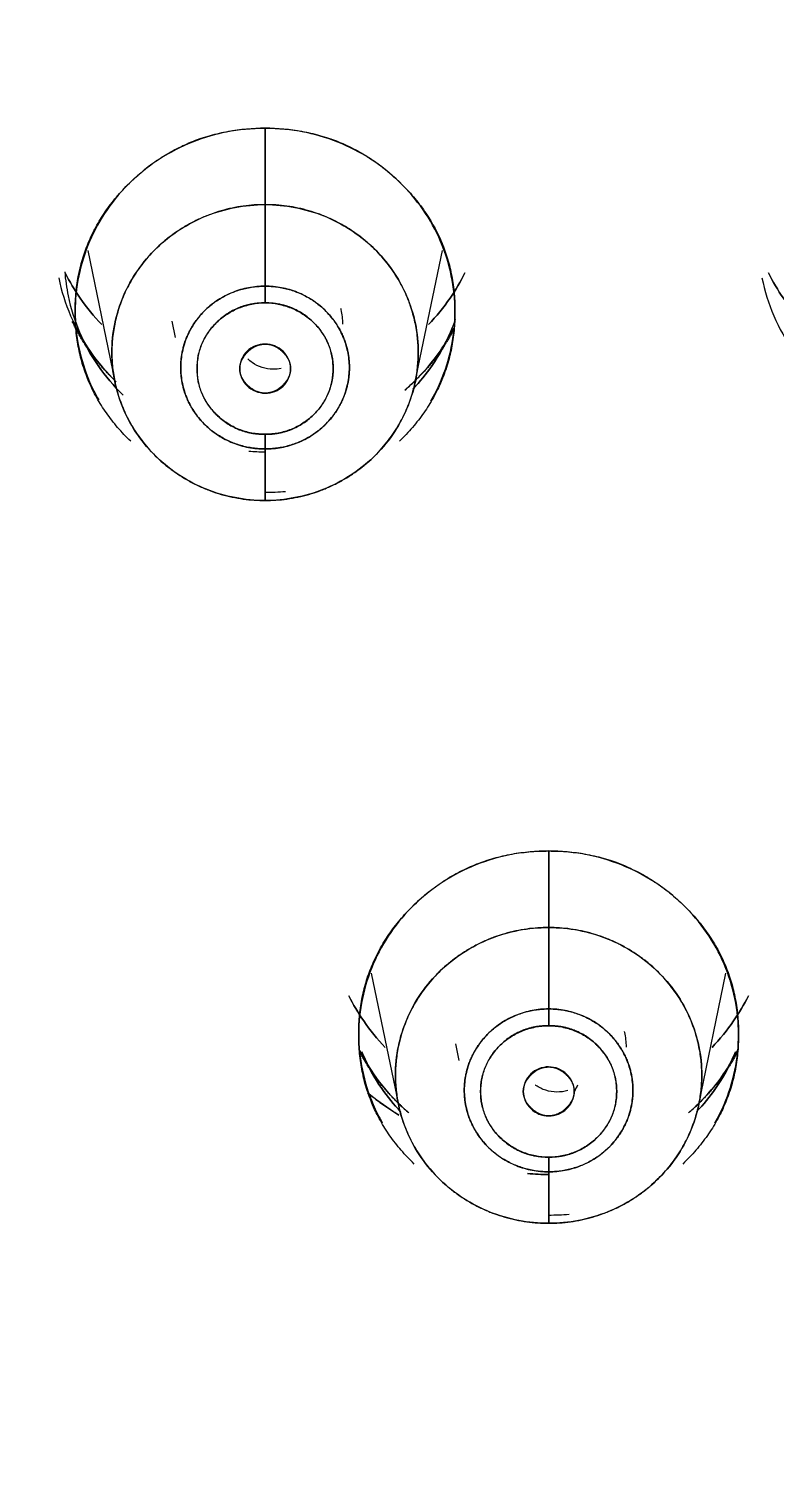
# Model space of a CAD drawing. Header units: inches. Extents: x 1105 to 1525, y -292 to 302.
# Drawn here: x 1164.62 to 1171.2, y 51.39 to 64.2 of the extents above; entities that cross this region are included whole.
import ezdxf

# ---------------------------------------------------------------- set-up
doc = ezdxf.new("R2010")
doc.units = ezdxf.units.IN
doc.header["$LTSCALE"] = 2.42
doc.header["$MEASUREMENT"] = 0
doc.header["$PDMODE"] = 3
doc.header["$PDSIZE"] = 0.3125
doc.layers.get('0').update_dxf_attribs({"linetype": 'CONTINUOUS'})
doc.layers.get('Defpoints').update_dxf_attribs({"linetype": 'CONTINUOUS'})
doc.layers.add('DIM', color=3, linetype='CONTINUOUS', lineweight=18)
doc.styles.get("Standard").update_dxf_attribs({"font": 'arial.ttf', "width": 0.8})
doc.dimstyles.new('ISO-25', dxfattribs={"dimtxt": 5, "dimasz": 2.5, "dimexe": 1.25, "dimexo": 0.625, "dimgap": 2, "dimtad": 1, "dimtih": 1, "dimtoh": 1, "dimdec": 1, "dimdsep": 46, "dimtxsty": 'Standard', "dimcen": 0, "dimclrd": 3, "dimclre": 3, "dimclrt": 4, "dimadec": 0, "dimazin": 0, "dimtfac": 1, "dimtdec": 1, "dimtmove": 0, "dimatfit": 3, "dimfxl": 1, "dimarcsym": 0})

# ---------------------------------------------------------------- blocks, each defined once
blk = doc.blocks.new('*D3')
at = {"layer": 'Defpoints', "color": 0, "transparency": 16777216}
for p in [(1279.036, 140.16), (1143.365, 34.026), (1279.036, 34.019)]:
    blk.add_point(p, dxfattribs=at)
at = {"layer": 'DIM', "color": 3, "lineweight": -2, "transparency": 16777216}
for p, q in [((1143.365, 34.651), (1143.365, 141.41)), ((1279.036, 34.644), (1279.036, 141.41)), ((1148.365, 140.16), (1202.64, 140.16)), ((1274.036, 140.16), (1219.761, 140.16))]:
    blk.add_line(p, q, dxfattribs=at)
at = {"layer": 'DIM', "color": 3, "transparency": 16777216}
for points in [[(1148.365, 140.993), (1148.365, 139.326), (1143.365, 140.16)], [(1274.036, 140.993), (1274.036, 139.326), (1279.036, 140.16)]]:
    blk.add_solid(points, dxfattribs=at)
at = {"layer": 'DIM', "color": 4, "transparency": 16777216, "insert": (1211.201, 140.16), "char_height": 5, "attachment_point": 5}
blk.add_mtext('135.7', dxfattribs=at)

msp = doc.modelspace()

# ---------------------------------------------------------------- linework, layer by layer
at = {"linetype": 'Continuous', "lineweight": 18, "extrusion": (0, 1, 0)}
for p, q in [((1165.137, 62.251), (1165.376, 61.094)), ((1168.025, 61.094), (1168.264, 62.251)), ((1165.879, 61.627), (1165.909, 61.482)), ((1167.637, 55.876), (1167.876, 54.719)), ((1170.525, 54.719), (1170.764, 55.876)), ((1168.379, 55.252), (1168.409, 55.107))]:
    msp.add_line(p, q, dxfattribs=at)
at = {"linetype": 'Continuous', "lineweight": 18}
for points, degree, knots in [([(1211.201, 97.587), (1208.989, 97.587), (1204.567, 97.377), (1197.996, 96.435), (1191.554, 94.877), (1185.3, 92.715), (1179.296, 89.972), (1173.599, 86.674), (1168.264, 82.852), (1163.343, 78.543), (1158.882, 73.79), (1154.926, 68.637), (1151.511, 63.134), (1148.672, 57.334), (1146.434, 51.293), (1144.82, 45.07), (1143.846, 38.724), (1143.628, 34.452), (1143.628, 32.316)], 3, [0, 0, 0, 0, 0.0625, 0.125, 0.1875, 0.25, 0.3125, 0.375, 0.4375, 0.5, 0.5625, 0.625, 0.6875, 0.75, 0.8125, 0.875, 0.9375, 1, 1, 1, 1]), ([(1143.628, 32.316), (1143.628, 33.384), (1143.683, 35.52), (1143.927, 38.716), (1144.333, 41.897), (1145.089, 46.107), (1146.435, 51.293), (1148.671, 57.334), (1151.513, 63.133), (1154.925, 68.637), (1158.884, 73.789), (1163.342, 78.544), (1168.266, 82.851), (1175.377, 87.949), (1185.175, 93.007), (1195.807, 96.122), (1204.567, 97.376), (1208.989, 97.587), (1211.201, 97.587)], 3, [0, 0, 0, 0, 0.03125, 0.0625, 0.09375, 0.125, 0.1875, 0.25, 0.3125, 0.375, 0.4375, 0.5, 0.5625, 0.625, 0.75, 0.875, 0.9375, 1, 1, 1, 1]), ([(1211.201, 96.342), (1204.652, 96.342), (1191.804, 93.873), (1179.702, 89.031), (1174.255, 85.516), (1168.81, 82.002), (1159.547, 73.055), (1152.269, 62.535), (1147.256, 50.845), (1144.7, 38.434), (1144.7, 32.107)], 2, [0, 0, 0, 0.125, 0.25, 0.375, 0.375, 0.5, 0.625, 0.75, 0.875, 1, 1, 1]), ([(1183.16, -24.844), (1173.054, -20.203), (1165.122, -12.575), (1157.612, -5.352), (1152.851, 3.801), (1148.1, 12.935), (1146.579, 23.056), (1145.102, 32.89), (1146.829, 42.688), (1148.577, 52.61), (1153.437, 61.514), (1158.373, 70.556), (1166.012, 77.63), (1173.092, 84.183), (1181.872, 88.451), (1188.537, 91.69), (1195.817, 93.394)], 2, [0, 0, 0, 0.125, 0.125, 0.25, 0.25, 0.375, 0.375, 0.5, 0.5, 0.625, 0.625, 0.75, 0.75, 0.875, 0.875, 1, 1, 1]), ([(1195.817, 93.394), (1194.604, 93.111), (1192.161, 92.467), (1188.553, 91.294), (1184.946, 89.889), (1181.244, 88.191), (1177.326, 86.085), (1173.184, 83.461), (1169.003, 80.328), (1165, 76.776), (1161.318, 72.914), (1157.993, 68.788), (1155.031, 64.407), (1152.453, 59.802), (1150.289, 55.026), (1148.555, 50.141), (1147.254, 45.198), (1146.376, 40.219), (1145.911, 35.194), (1145.864, 30.105), (1146.249, 24.963), (1147.079, 19.816), (1148.354, 14.729), (1150.061, 9.758), (1152.188, 4.944), (1154.719, 0.32), (1157.639, -4.089), (1160.936, -8.26), (1164.57, -12.14), (1168.497, -15.693), (1172.779, -18.975), (1177.638, -22.093), (1181.216, -23.951), (1183.16, -24.844)], 3, [0, 0, 0, 0, 0.02331, 0.047285, 0.07108, 0.095945, 0.123802, 0.154795, 0.1884, 0.222556, 0.25624, 0.289837, 0.323579, 0.357347, 0.390978, 0.424296, 0.45713, 0.48953, 0.52189, 0.554616, 0.587855, 0.621501, 0.655267, 0.688982, 0.722689, 0.756391, 0.790045, 0.823824, 0.857771, 0.891138, 0.924242, 0.959792, 1, 1, 1, 1]), ([(1195.887, 93.19), (1194.269, 92.811), (1192.665, 92.372), (1189.498, 91.376), (1187.934, 90.819), (1184.855, 89.592), (1183.34, 88.921), (1180.368, 87.468), (1178.911, 86.687), (1176.063, 85.018), (1174.672, 84.131), (1171.966, 82.256), (1170.649, 81.268), (1168.1, 79.198), (1166.866, 78.116), (1164.488, 75.862), (1163.344, 74.692), (1161.153, 72.269), (1160.105, 71.017), (1158.113, 68.438), (1157.168, 67.112), (1155.387, 64.394), (1154.55, 63.001), (1152.99, 60.158), (1152.267, 58.708), (1150.938, 55.758), (1150.332, 54.258), (1149.241, 51.218), (1148.756, 49.678), (1147.91, 46.566), (1147.549, 44.995), (1146.953, 41.829), (1146.718, 40.235), (1146.376, 37.035), (1146.269, 35.429), (1146.182, 32.212), (1146.202, 30.603), (1146.372, 27.389), (1146.52, 25.786), (1146.944, 22.595), (1147.22, 21.007), (1147.897, 17.857), (1148.298, 16.294), (1149.223, 13.203), (1149.748, 11.675), (1150.916, 8.662), (1151.56, 7.178), (1152.965, 4.26), (1153.725, 2.828), (1155.357, 0.023), (1156.229, -1.349), (1158.08, -4.024), (1159.058, -5.327), (1161.116, -7.857), (1162.195, -9.084), (1164.448, -11.454), (1165.622, -12.597), (1168.057, -14.792), (1169.318, -15.845), (1171.92, -17.853), (1173.26, -18.809), (1176.014, -20.619), (1177.427, -21.473), (1179.594, -22.672), (1180.325, -23.059), (1181.8, -23.805), (1182.545, -24.164), (1183.297, -24.509)], 3, [0, 0, 0, 0, 0.03125, 0.03125, 0.0625, 0.0625, 0.09375, 0.09375, 0.125, 0.125, 0.15625, 0.15625, 0.1875, 0.1875, 0.21875, 0.21875, 0.25, 0.25, 0.28125, 0.28125, 0.3125, 0.3125, 0.34375, 0.34375, 0.375, 0.375, 0.40625, 0.40625, 0.4375, 0.4375, 0.46875, 0.46875, 0.5, 0.5, 0.53125, 0.53125, 0.5625, 0.5625, 0.59375, 0.59375, 0.625, 0.625, 0.65625, 0.65625, 0.6875, 0.6875, 0.71875, 0.71875, 0.75, 0.75, 0.78125, 0.78125, 0.8125, 0.8125, 0.84375, 0.84375, 0.875, 0.875, 0.90625, 0.90625, 0.9375, 0.9375, 0.96875, 0.96875, 0.984375, 0.984375, 1, 1, 1, 1]), ([(1183.289, -24.505), (1181.354, -23.617), (1177.792, -21.767), (1172.956, -18.664), (1168.694, -15.396), (1164.784, -11.86), (1161.167, -7.998), (1157.885, -3.846), (1154.979, 0.543), (1152.459, 5.146), (1150.342, 9.938), (1148.642, 14.885), (1147.374, 19.949), (1146.548, 25.073), (1146.164, 30.191), (1146.211, 35.257), (1146.674, 40.259), (1147.548, 45.215), (1148.843, 50.135), (1150.569, 54.998), (1152.723, 59.751), (1155.289, 64.335), (1158.238, 68.696), (1161.548, 72.803), (1165.213, 76.647), (1169.197, 80.184), (1173.359, 83.302), (1177.482, 85.914), (1181.382, 88.011), (1185.067, 89.7), (1188.657, 91.099), (1192.249, 92.266), (1194.68, 92.907), (1195.887, 93.19)], 3, [0, 0, 0, 0, 0.040208, 0.075758, 0.108862, 0.142229, 0.176176, 0.209955, 0.243609, 0.277311, 0.311018, 0.344733, 0.378499, 0.412145, 0.445384, 0.47811, 0.51047, 0.54287, 0.575704, 0.609022, 0.642653, 0.676421, 0.710163, 0.74376, 0.777444, 0.8116, 0.845205, 0.876198, 0.904055, 0.92892, 0.952715, 0.97669, 1, 1, 1, 1]), ([(1195.937, 93.274), (1194.495, 92.936), (1191.634, 92.165), (1187.434, 90.726), (1183.346, 89.011), (1179.39, 87.029), (1175.584, 84.79), (1171.947, 82.304), (1168.495, 79.583), (1165.245, 76.638), (1162.212, 73.485), (1159.41, 70.138), (1156.854, 66.614), (1154.554, 62.928), (1152.521, 59.099), (1150.766, 55.144), (1149.296, 51.081), (1148.118, 46.93), (1147.239, 42.711), (1146.661, 38.444), (1146.389, 34.149), (1146.415, 30.795), (1146.521, 28.878), (1146.554, 28.394)], 3, [0, 0, 0, 0, 0.049162, 0.09834, 0.147523, 0.196705, 0.245875, 0.295042, 0.344204, 0.393376, 0.442548, 0.491726, 0.540887, 0.59005, 0.639205, 0.688373, 0.737537, 0.786712, 0.835875, 0.885044, 0.934194, 0.983354, 1, 1, 1, 1]), ([(1195.942, 92.944), (1195.278, 92.788), (1193.932, 92.452), (1191.85, 91.861), (1189.626, 91.148), (1187.206, 90.273), (1184.57, 89.197), (1181.68, 87.861), (1178.509, 86.193), (1175.108, 84.144), (1171.604, 81.714), (1168.128, 78.936), (1164.76, 75.832), (1161.565, 72.424), (1158.626, 68.779), (1156.017, 64.998), (1153.763, 61.162), (1151.828, 57.263), (1150.148, 53.183), (1148.696, 48.764), (1147.526, 43.952), (1146.74, 38.894), (1146.394, 33.871), (1146.456, 29.107), (1146.854, 24.645), (1147.546, 20.374), (1148.538, 16.159), (1149.858, 11.935), (1151.527, 7.71), (1153.556, 3.523), (1155.953, -0.594), (1158.733, -4.617), (1161.903, -8.507), (1165.434, -12.192), (1169.312, -15.634), (1173.576, -18.842), (1178.27, -21.793), (1181.643, -23.525), (1183.389, -24.327)], 3, [0, 0, 0, 0, 0.012877, 0.026182, 0.040866, 0.057017, 0.074851, 0.094746, 0.117357, 0.142822, 0.1702, 0.198546, 0.22774, 0.257817, 0.288122, 0.317765, 0.346344, 0.374075, 0.40202, 0.431901, 0.46441, 0.498312, 0.531537, 0.562478, 0.591123, 0.618801, 0.646723, 0.67536, 0.704779, 0.734836, 0.765433, 0.796801, 0.829058, 0.861893, 0.894616, 0.928155, 0.963584, 1, 1, 1, 1]), ([(1183.475, -24.204), (1181.734, -23.404), (1178.372, -21.678), (1173.692, -18.736), (1169.441, -15.537), (1165.576, -12.106), (1162.055, -8.433), (1158.895, -4.554), (1156.123, -0.544), (1153.734, 3.56), (1151.711, 7.734), (1150.047, 11.946), (1148.731, 16.157), (1147.742, 20.36), (1147.053, 24.618), (1146.656, 29.066), (1146.594, 33.815), (1146.939, 38.822), (1147.722, 43.865), (1148.889, 48.662), (1150.336, 53.068), (1152.011, 57.135), (1153.94, 61.022), (1156.188, 64.846), (1158.788, 68.615), (1161.718, 72.249), (1164.903, 75.646), (1168.261, 78.741), (1171.726, 81.511), (1175.219, 83.933), (1178.61, 85.976), (1181.771, 87.638), (1184.652, 88.97), (1187.28, 90.043), (1189.693, 90.915), (1191.91, 91.625), (1193.986, 92.214), (1195.327, 92.55), (1195.989, 92.705)], 3, [0, 0, 0, 0, 0.036416, 0.071845, 0.105384, 0.138107, 0.170942, 0.203199, 0.234567, 0.265164, 0.295221, 0.32464, 0.353277, 0.381199, 0.408877, 0.437522, 0.468463, 0.501688, 0.53559, 0.568099, 0.59798, 0.625925, 0.653656, 0.682235, 0.711878, 0.742183, 0.77226, 0.801454, 0.8298, 0.857178, 0.882643, 0.905254, 0.925149, 0.942983, 0.959134, 0.973818, 0.987123, 1, 1, 1, 1]), ([(1195.989, 92.705), (1190.909, 91.516), (1186.093, 89.553), (1178.41, 86.421), (1171.798, 81.502), (1163.367, 75.231), (1157.464, 66.671), (1151.741, 58.371), (1148.987, 48.775), (1147.391, 43.216), (1146.878, 37.49), (1146.396, 32.1), (1146.878, 26.727), (1147.761, 16.884), (1151.751, 7.786), (1153.875, 2.943), (1156.81, -1.487), (1159.909, -6.167), (1163.819, -10.247), (1167.839, -14.442), (1172.559, -17.845), (1177.695, -21.549), (1183.475, -24.204)], 2, [0, 0, 0, 0.125, 0.125, 0.25, 0.25, 0.375, 0.375, 0.5, 0.5, 0.5625, 0.5625, 0.625, 0.625, 0.75, 0.75, 0.8125, 0.8125, 0.875, 0.875, 0.9375, 0.9375, 1, 1, 1]), ([(1146.437, 32.187), (1146.437, 32.737), (1146.466, 34.72), (1146.682, 38.132), (1147.259, 42.397), (1148.138, 46.615), (1149.316, 50.765), (1150.785, 54.826), (1152.54, 58.78), (1154.572, 62.608), (1156.871, 66.292), (1159.427, 69.816), (1162.228, 73.162), (1165.26, 76.314), (1168.509, 79.257), (1171.96, 81.978), (1175.595, 84.463), (1179.4, 86.702), (1183.355, 88.683), (1186.772, 90.116), (1188.87, 90.874), (1189.582, 91.117)], 3, [0, 0, 0, 0, 0.021451, 0.07732, 0.133209, 0.189093, 0.24499, 0.300875, 0.356764, 0.412638, 0.468522, 0.524403, 0.580303, 0.636197, 0.69209, 0.747973, 0.803861, 0.859752, 0.915658, 0.971563, 1, 1, 1, 1]), ([(1166.681, 85.265), (1165.575, 84.309), (1163.402, 82.297), (1160.378, 79.08), (1157.65, 75.78), (1155.43, 72.738), (1153.684, 70.072), (1152.37, 67.871), (1151.341, 66), (1150.554, 64.467), (1149.738, 62.786), (1148.786, 60.672), (1147.69, 57.949), (1146.848, 55.544), (1146.222, 53.538), (1145.745, 51.88), (1145.214, 49.819), (1144.665, 47.333), (1144.145, 44.416), (1143.705, 41.065), (1143.419, 37.5), (1143.372, 35.054), (1143.382, 33.872)], 3, [0, 0, 0, 0, 0.076621, 0.154803, 0.228075, 0.296619, 0.347686, 0.391838, 0.428405, 0.457388, 0.480321, 0.524208, 0.576597, 0.632449, 0.65529, 0.684675, 0.72122, 0.764932, 0.815815, 0.873856, 0.939101, 1, 1, 1, 1]), ([(1166.701, 63.329), (1166.591, 63.329), (1166.481, 63.319), (1166.266, 63.277), (1166.161, 63.247), (1165.958, 63.166), (1165.861, 63.115), (1165.679, 62.998), (1165.594, 62.93), (1165.439, 62.781), (1165.369, 62.698), (1165.247, 62.522), (1165.196, 62.429), (1165.112, 62.233), (1165.08, 62.131), (1165.037, 61.924), (1165.026, 61.818), (1165.026, 61.606), (1165.037, 61.5), (1165.08, 61.292), (1165.112, 61.191), (1165.177, 61.038), (1165.204, 60.984), (1165.234, 60.932)], 3, [0, 0, 0, 0, 0.094677, 0.094677, 0.189354, 0.189354, 0.28403, 0.28403, 0.378707, 0.378707, 0.473384, 0.473384, 0.568061, 0.568061, 0.662738, 0.662738, 0.757414, 0.757414, 0.852091, 0.852091, 0.946768, 0.946768, 1, 1, 1, 1]), ([(1165.516, 60.568), (1165.026, 61.041), (1165.026, 62.381), (1166.006, 63.329), (1166.701, 63.329)], 2, [0, 0, 0, 0.333319, 0.66666, 1, 1, 1]), ([(1168.163, 60.925), (1168.195, 60.979), (1168.223, 61.035), (1168.289, 61.191), (1168.321, 61.292), (1168.364, 61.5), (1168.375, 61.606), (1168.375, 61.818), (1168.364, 61.924), (1168.321, 62.131), (1168.289, 62.233), (1168.206, 62.429), (1168.154, 62.522), (1168.032, 62.698), (1167.962, 62.781), (1167.807, 62.93), (1167.722, 62.998), (1167.54, 63.115), (1167.443, 63.166), (1167.24, 63.247), (1167.135, 63.277), (1166.92, 63.319), (1166.81, 63.329), (1166.701, 63.329)], 3, [0, 0, 0, 0, 0.055624, 0.055624, 0.150061, 0.150061, 0.244499, 0.244499, 0.338937, 0.338937, 0.433374, 0.433374, 0.527812, 0.527812, 0.622249, 0.622249, 0.716687, 0.716687, 0.811125, 0.811125, 0.905562, 0.905562, 1, 1, 1, 1]), ([(1166.701, 63.329), (1167.394, 63.329), (1168.375, 62.383), (1168.375, 61.043), (1167.885, 60.568)], 2, [0, 0, 0, 0.33334, 0.666681, 1, 1, 1]), ([(1166.701, 60.045), (1166.612, 60.045), (1166.524, 60.054), (1166.35, 60.087), (1166.265, 60.112), (1166.102, 60.177), (1166.024, 60.218), (1165.877, 60.312), (1165.808, 60.367), (1165.683, 60.488), (1165.627, 60.554), (1165.528, 60.696), (1165.486, 60.772), (1165.419, 60.929), (1165.393, 61.012), (1165.358, 61.179), (1165.35, 61.264), (1165.35, 61.435), (1165.358, 61.521), (1165.393, 61.688), (1165.419, 61.77), (1165.486, 61.928), (1165.528, 62.004), (1165.627, 62.146), (1165.683, 62.212), (1165.808, 62.333), (1165.877, 62.387), (1166.024, 62.482), (1166.102, 62.523), (1166.265, 62.588), (1166.35, 62.613), (1166.524, 62.646), (1166.612, 62.655), (1166.701, 62.655)], 3, [0, 0, 0, 0, 0.0625, 0.0625, 0.125, 0.125, 0.1875, 0.1875, 0.25, 0.25, 0.3125, 0.3125, 0.375, 0.375, 0.4375, 0.4375, 0.5, 0.5, 0.5625, 0.5625, 0.625, 0.625, 0.6875, 0.6875, 0.75, 0.75, 0.8125, 0.8125, 0.875, 0.875, 0.9375, 0.9375, 1, 1, 1, 1]), ([(1166.701, 62.655), (1166.789, 62.655), (1166.877, 62.646), (1167.051, 62.613), (1167.136, 62.588), (1167.299, 62.523), (1167.377, 62.482), (1167.524, 62.387), (1167.593, 62.333), (1167.718, 62.212), (1167.775, 62.146), (1167.873, 62.004), (1167.915, 61.928), (1167.982, 61.77), (1168.008, 61.688), (1168.043, 61.521), (1168.051, 61.435), (1168.051, 61.264), (1168.043, 61.179), (1168.008, 61.012), (1167.982, 60.929), (1167.915, 60.772), (1167.873, 60.696), (1167.775, 60.554), (1167.718, 60.488), (1167.593, 60.367), (1167.524, 60.312), (1167.377, 60.218), (1167.299, 60.177), (1167.136, 60.112), (1167.051, 60.087), (1166.877, 60.054), (1166.789, 60.045), (1166.701, 60.045)], 3, [0, 0, 0, 0, 0.0625, 0.0625, 0.125, 0.125, 0.1875, 0.1875, 0.25, 0.25, 0.3125, 0.3125, 0.375, 0.375, 0.4375, 0.4375, 0.5, 0.5, 0.5625, 0.5625, 0.625, 0.625, 0.6875, 0.6875, 0.75, 0.75, 0.8125, 0.8125, 0.875, 0.875, 0.9375, 0.9375, 1, 1, 1, 1]), ([(1164.935, 62.061), (1164.94, 61.99), (1164.95, 61.92), (1164.987, 61.741), (1165.021, 61.634), (1165.109, 61.427), (1165.164, 61.328), (1165.293, 61.142), (1165.367, 61.055), (1165.449, 60.975)], 3, [0, 0, 0, 0, 0.173895, 0.173895, 0.449263, 0.449263, 0.724632, 0.724632, 1, 1, 1, 1]), ([(1164.938, 62.052), (1164.977, 61.975), (1165.021, 61.901), (1165.127, 61.748), (1165.19, 61.67), (1165.26, 61.597)], 3, [0, 0, 0, 0, 0.461241, 0.461241, 1, 1, 1, 1]), ([(1165.26, 61.597), (1165.19, 61.67), (1165.127, 61.748), (1165.021, 61.901), (1164.977, 61.975), (1164.938, 62.052)], 3, [0, 0, 0, 0, 0.538758, 0.538758, 1, 1, 1, 1]), ([(1168.141, 61.597), (1168.211, 61.67), (1168.274, 61.748), (1168.38, 61.901), (1168.424, 61.975), (1168.463, 62.052)], 3, [0, 0, 0, 0, 0.538758, 0.538758, 1, 1, 1, 1]), ([(1168.463, 62.052), (1168.424, 61.975), (1168.38, 61.901), (1168.274, 61.748), (1168.211, 61.67), (1168.141, 61.597)], 3, [0, 0, 0, 0, 0.461241, 0.461241, 1, 1, 1, 1]), ([(1171.138, 62.052), (1171.177, 61.975), (1171.221, 61.901), (1171.327, 61.748), (1171.39, 61.67), (1171.46, 61.597)], 3, [0, 0, 0, 0, 0.461241, 0.461241, 1, 1, 1, 1]), ([(1171.46, 61.597), (1171.39, 61.67), (1171.327, 61.748), (1171.221, 61.901), (1171.177, 61.975), (1171.138, 62.052)], 3, [0, 0, 0, 0, 0.538758, 0.538758, 1, 1, 1, 1]), ([(1164.881, 62.008), (1164.905, 61.894), (1164.94, 61.781), (1165.033, 61.565), (1165.09, 61.461), (1165.225, 61.266), (1165.303, 61.175), (1165.388, 61.092)], 3, [0, 0, 0, 0, 0.332777, 0.332777, 0.666389, 0.666389, 1, 1, 1, 1]), ([(1166.701, 61.936), (1166.652, 61.936), (1166.603, 61.931), (1166.508, 61.913), (1166.461, 61.899), (1166.371, 61.863), (1166.328, 61.841), (1166.247, 61.789), (1166.209, 61.759), (1166.14, 61.692), (1166.109, 61.656), (1166.055, 61.578), (1166.032, 61.536), (1165.995, 61.449), (1165.981, 61.404), (1165.962, 61.312), (1165.957, 61.265), (1165.957, 61.171), (1165.962, 61.124), (1165.981, 61.032), (1165.995, 60.986), (1166.032, 60.899), (1166.055, 60.858), (1166.109, 60.78), (1166.14, 60.743), (1166.209, 60.677), (1166.247, 60.647), (1166.328, 60.594), (1166.371, 60.572), (1166.461, 60.536), (1166.508, 60.522), (1166.603, 60.504), (1166.652, 60.5), (1166.701, 60.5)], 3, [0, 0, 0, 0, 0.0625, 0.0625, 0.125, 0.125, 0.1875, 0.1875, 0.25, 0.25, 0.3125, 0.3125, 0.375, 0.375, 0.4375, 0.4375, 0.5, 0.5, 0.5625, 0.5625, 0.625, 0.625, 0.6875, 0.6875, 0.75, 0.75, 0.8125, 0.8125, 0.875, 0.875, 0.9375, 0.9375, 1, 1, 1, 1]), ([(1166.701, 60.5), (1166.749, 60.5), (1166.798, 60.504), (1166.893, 60.522), (1166.94, 60.536), (1167.03, 60.572), (1167.073, 60.594), (1167.154, 60.647), (1167.192, 60.677), (1167.261, 60.743), (1167.292, 60.78), (1167.346, 60.858), (1167.369, 60.899), (1167.406, 60.986), (1167.42, 61.032), (1167.439, 61.124), (1167.444, 61.171), (1167.444, 61.265), (1167.439, 61.312), (1167.42, 61.404), (1167.406, 61.449), (1167.369, 61.536), (1167.346, 61.578), (1167.292, 61.656), (1167.261, 61.692), (1167.192, 61.759), (1167.154, 61.789), (1167.073, 61.841), (1167.03, 61.863), (1166.94, 61.899), (1166.893, 61.913), (1166.798, 61.931), (1166.749, 61.936), (1166.701, 61.936)], 3, [0, 0, 0, 0, 0.0625, 0.0625, 0.125, 0.125, 0.1875, 0.1875, 0.25, 0.25, 0.3125, 0.3125, 0.375, 0.375, 0.4375, 0.4375, 0.5, 0.5, 0.5625, 0.5625, 0.625, 0.625, 0.6875, 0.6875, 0.75, 0.75, 0.8125, 0.8125, 0.875, 0.875, 0.9375, 0.9375, 1, 1, 1, 1]), ([(1166.701, 61.936), (1166.701, 61.912), (1166.701, 61.887), (1166.701, 61.837), (1166.701, 61.812), (1166.701, 61.788)], 3, [0, 0, 0, 0, 0.5, 0.5, 1, 1, 1, 1]), ([(1166.701, 61.788), (1166.701, 61.812), (1166.701, 61.837), (1166.701, 61.887), (1166.701, 61.912), (1166.701, 61.936)], 3, [0, 0, 0, 0, 0.5, 0.5, 1, 1, 1, 1]), ([(1171.081, 62.008), (1171.105, 61.894), (1171.14, 61.781), (1171.233, 61.565), (1171.29, 61.461), (1171.425, 61.266), (1171.503, 61.175), (1171.591, 61.089), (1171.593, 61.087), (1171.596, 61.085)], 3, [0, 0, 0, 0, 0.32967, 0.32967, 0.660167, 0.660167, 0.990663, 0.990663, 1, 1, 1, 1]), ([(1166.701, 60.629), (1166.661, 60.629), (1166.622, 60.633), (1166.545, 60.647), (1166.507, 60.658), (1166.435, 60.687), (1166.4, 60.705), (1166.335, 60.748), (1166.304, 60.772), (1166.248, 60.825), (1166.223, 60.855), (1166.18, 60.918), (1166.161, 60.951), (1166.131, 61.022), (1166.12, 61.058), (1166.104, 61.132), (1166.101, 61.17), (1166.101, 61.246), (1166.104, 61.284), (1166.12, 61.359), (1166.131, 61.395), (1166.161, 61.465), (1166.18, 61.499), (1166.223, 61.562), (1166.248, 61.591), (1166.304, 61.645), (1166.335, 61.669), (1166.4, 61.711), (1166.435, 61.729), (1166.507, 61.758), (1166.545, 61.769), (1166.622, 61.784), (1166.661, 61.788), (1166.701, 61.788)], 3, [0, 0, 0, 0, 0.0625, 0.0625, 0.125, 0.125, 0.1875, 0.1875, 0.25, 0.25, 0.3125, 0.3125, 0.375, 0.375, 0.4375, 0.4375, 0.5, 0.5, 0.5625, 0.5625, 0.625, 0.625, 0.6875, 0.6875, 0.75, 0.75, 0.8125, 0.8125, 0.875, 0.875, 0.9375, 0.9375, 1, 1, 1, 1]), ([(1166.701, 61.788), (1166.74, 61.788), (1166.779, 61.784), (1166.856, 61.769), (1166.894, 61.758), (1166.966, 61.729), (1167.001, 61.711), (1167.067, 61.669), (1167.097, 61.645), (1167.153, 61.591), (1167.178, 61.562), (1167.221, 61.499), (1167.24, 61.465), (1167.27, 61.395), (1167.281, 61.359), (1167.297, 61.284), (1167.301, 61.246), (1167.301, 61.17), (1167.297, 61.132), (1167.281, 61.058), (1167.27, 61.022), (1167.24, 60.951), (1167.221, 60.918), (1167.178, 60.855), (1167.153, 60.825), (1167.097, 60.772), (1167.067, 60.748), (1167.001, 60.705), (1166.966, 60.687), (1166.894, 60.658), (1166.856, 60.647), (1166.779, 60.633), (1166.74, 60.629), (1166.701, 60.629)], 3, [0, 0, 0, 0, 0.0625, 0.0625, 0.125, 0.125, 0.1875, 0.1875, 0.25, 0.25, 0.3125, 0.3125, 0.375, 0.375, 0.4375, 0.4375, 0.5, 0.5, 0.5625, 0.5625, 0.625, 0.625, 0.6875, 0.6875, 0.75, 0.75, 0.8125, 0.8125, 0.875, 0.875, 0.9375, 0.9375, 1, 1, 1, 1]), ([(1167.387, 61.601), (1167.386, 61.644), (1167.381, 61.687), (1167.371, 61.732), (1167.37, 61.735), (1167.369, 61.738)], 3, [0, 0, 0, 0, 0.935457, 0.935457, 1, 1, 1, 1]), ([(1168.005, 61.029), (1168.066, 61.093), (1168.122, 61.162), (1168.237, 61.328), (1168.292, 61.427), (1168.352, 61.568), (1168.367, 61.606), (1168.38, 61.644)], 3, [0, 0, 0, 0, 0.364114, 0.364114, 0.830477, 0.830477, 1, 1, 1, 1]), ([(1165.449, 60.975), (1165.367, 61.055), (1165.293, 61.142), (1165.164, 61.328), (1165.109, 61.427), (1165.06, 61.543), (1165.054, 61.556), (1165.049, 61.57)], 3, [0, 0, 0, 0, 0.470256, 0.470256, 0.940513, 0.940513, 1, 1, 1, 1]), ([(1167.933, 61.019), (1167.96, 61.043), (1167.987, 61.067), (1168.098, 61.175), (1168.176, 61.266), (1168.288, 61.428), (1168.329, 61.496), (1168.365, 61.566)], 3, [0, 0, 0, 0, 0.152359, 0.152359, 0.661071, 0.661071, 1, 1, 1, 1]), ([(1168.362, 61.55), (1168.232, 61.303), (1167.974, 61.054), (1167.933, 61.019)], 2, [0, 0, 0, 0.848769, 1, 1, 1]), ([(1168.347, 61.558), (1168.344, 61.549), (1168.34, 61.539), (1168.292, 61.427), (1168.237, 61.328), (1168.122, 61.162), (1168.066, 61.093), (1168.005, 61.029)], 3, [0, 0, 0, 0, 0.047747, 0.047747, 0.582721, 0.582721, 1, 1, 1, 1]), ([(1166.926, 61.208), (1166.926, 61.236), (1166.92, 61.265), (1166.897, 61.317), (1166.88, 61.341), (1166.839, 61.381), (1166.814, 61.397), (1166.759, 61.419), (1166.73, 61.425), (1166.671, 61.425), (1166.642, 61.419), (1166.588, 61.398), (1166.563, 61.382), (1166.522, 61.342), (1166.505, 61.318), (1166.483, 61.265), (1166.477, 61.237), (1166.477, 61.208)], 3, [0, 0, 0, 0, 0.125, 0.125, 0.25, 0.25, 0.375, 0.375, 0.5, 0.5, 0.625, 0.625, 0.75, 0.75, 0.875, 0.875, 1, 1, 1, 1]), ([(1166.477, 61.208), (1166.478, 61.286), (1166.616, 61.424), (1166.702, 61.425), (1166.783, 61.426), (1166.856, 61.355), (1166.925, 61.288), (1166.926, 61.208)], 2, [0, 0, 0, 0.25, 0.5, 0.5, 0.75, 0.75, 1, 1, 1]), ([(1166.842, 61.21), (1166.818, 61.205), (1166.762, 61.199), (1166.672, 61.214), (1166.599, 61.251), (1166.561, 61.282), (1166.549, 61.294)], 3, [0, 0, 0, 0, 0.229124, 0.538159, 0.845951, 1, 1, 1, 1]), ([(1166.477, 61.208), (1166.477, 61.18), (1166.483, 61.153), (1166.505, 61.101), (1166.522, 61.077), (1166.563, 61.037), (1166.588, 61.02), (1166.642, 60.998), (1166.671, 60.992), (1166.73, 60.992), (1166.759, 60.997), (1166.814, 61.018), (1166.839, 61.034), (1166.88, 61.074), (1166.897, 61.098), (1166.92, 61.151), (1166.926, 61.18), (1166.926, 61.208)], 3, [0, 0, 0, 0, 0.125, 0.125, 0.25, 0.25, 0.375, 0.375, 0.5, 0.5, 0.625, 0.625, 0.75, 0.75, 0.875, 0.875, 1, 1, 1, 1]), ([(1166.926, 61.208), (1166.925, 61.131), (1166.787, 60.993), (1166.702, 60.992), (1166.621, 60.991), (1166.547, 61.062), (1166.478, 61.129), (1166.477, 61.208)], 2, [0, 0, 0, 0.25, 0.5, 0.5, 0.75, 0.75, 1, 1, 1]), ([(1166.701, 60.629), (1166.701, 60.605), (1166.701, 60.581), (1166.701, 60.538), (1166.701, 60.518), (1166.701, 60.5)], 3, [0, 0, 0, 0, 0.5, 0.5, 1, 1, 1, 1]), ([(1166.701, 60.5), (1166.701, 60.518), (1166.701, 60.538), (1166.701, 60.581), (1166.701, 60.605), (1166.701, 60.629)], 3, [0, 0, 0, 0, 0.5, 0.5, 1, 1, 1, 1]), ([(1166.701, 60.475), (1166.701, 60.481), (1166.701, 60.485), (1166.701, 60.486), (1166.701, 60.484), (1166.701, 60.478), (1166.701, 60.478), (1166.701, 60.478)], 3, [0, 0, 0, 0, 0.499964, 0.499964, 0.999928, 0.999928, 1, 1, 1, 1]), ([(1169.201, 56.954), (1169.091, 56.954), (1168.981, 56.944), (1168.766, 56.902), (1168.661, 56.871), (1168.458, 56.79), (1168.361, 56.74), (1168.179, 56.623), (1168.094, 56.555), (1167.939, 56.406), (1167.869, 56.323), (1167.747, 56.147), (1167.696, 56.053), (1167.612, 55.858), (1167.58, 55.756), (1167.537, 55.548), (1167.526, 55.443), (1167.526, 55.231), (1167.537, 55.125), (1167.58, 54.917), (1167.612, 54.816), (1167.677, 54.663), (1167.704, 54.609), (1167.734, 54.557)], 3, [0, 0, 0, 0, 0.094677, 0.094677, 0.189354, 0.189354, 0.28403, 0.28403, 0.378707, 0.378707, 0.473384, 0.473384, 0.568061, 0.568061, 0.662738, 0.662738, 0.757414, 0.757414, 0.852091, 0.852091, 0.946768, 0.946768, 1, 1, 1, 1]), ([(1168.016, 54.193), (1167.526, 54.666), (1167.526, 56.006), (1168.506, 56.954), (1169.201, 56.954)], 2, [0, 0, 0, 0.333319, 0.66666, 1, 1, 1]), ([(1170.667, 54.557), (1170.697, 54.609), (1170.724, 54.663), (1170.789, 54.816), (1170.821, 54.917), (1170.864, 55.125), (1170.875, 55.231), (1170.875, 55.443), (1170.864, 55.548), (1170.821, 55.756), (1170.789, 55.858), (1170.706, 56.053), (1170.654, 56.147), (1170.532, 56.323), (1170.462, 56.406), (1170.307, 56.555), (1170.222, 56.623), (1170.04, 56.74), (1169.943, 56.79), (1169.74, 56.871), (1169.635, 56.902), (1169.42, 56.944), (1169.31, 56.954), (1169.201, 56.954)], 3, [0, 0, 0, 0, 0.053232, 0.053232, 0.147909, 0.147909, 0.242586, 0.242586, 0.337262, 0.337262, 0.431939, 0.431939, 0.526616, 0.526616, 0.621293, 0.621293, 0.71597, 0.71597, 0.810646, 0.810646, 0.905323, 0.905323, 1, 1, 1, 1]), ([(1169.201, 53.67), (1169.112, 53.67), (1169.024, 53.678), (1168.85, 53.712), (1168.765, 53.737), (1168.602, 53.802), (1168.524, 53.842), (1168.377, 53.937), (1168.308, 53.992), (1168.183, 54.113), (1168.127, 54.179), (1168.028, 54.321), (1167.986, 54.397), (1167.919, 54.554), (1167.893, 54.636), (1167.858, 54.804), (1167.85, 54.889), (1167.85, 55.06), (1167.858, 55.146), (1167.893, 55.313), (1167.919, 55.395), (1167.986, 55.553), (1168.028, 55.629), (1168.127, 55.771), (1168.183, 55.837), (1168.308, 55.958), (1168.377, 56.012), (1168.524, 56.107), (1168.602, 56.147), (1168.765, 56.213), (1168.85, 56.238), (1169.024, 56.271), (1169.112, 56.279), (1169.201, 56.279)], 3, [0, 0, 0, 0, 0.0625, 0.0625, 0.125, 0.125, 0.1875, 0.1875, 0.25, 0.25, 0.3125, 0.3125, 0.375, 0.375, 0.4375, 0.4375, 0.5, 0.5, 0.5625, 0.5625, 0.625, 0.625, 0.6875, 0.6875, 0.75, 0.75, 0.8125, 0.8125, 0.875, 0.875, 0.9375, 0.9375, 1, 1, 1, 1]), ([(1169.201, 56.279), (1169.289, 56.279), (1169.377, 56.271), (1169.551, 56.238), (1169.636, 56.213), (1169.799, 56.147), (1169.877, 56.107), (1170.024, 56.012), (1170.093, 55.958), (1170.218, 55.837), (1170.275, 55.771), (1170.373, 55.629), (1170.415, 55.553), (1170.482, 55.395), (1170.508, 55.313), (1170.543, 55.146), (1170.551, 55.06), (1170.551, 54.889), (1170.543, 54.804), (1170.508, 54.636), (1170.482, 54.554), (1170.415, 54.397), (1170.373, 54.321), (1170.275, 54.179), (1170.218, 54.113), (1170.093, 53.992), (1170.024, 53.937), (1169.877, 53.842), (1169.799, 53.802), (1169.636, 53.737), (1169.551, 53.712), (1169.377, 53.678), (1169.289, 53.67), (1169.201, 53.67)], 3, [0, 0, 0, 0, 0.0625, 0.0625, 0.125, 0.125, 0.1875, 0.1875, 0.25, 0.25, 0.3125, 0.3125, 0.375, 0.375, 0.4375, 0.4375, 0.5, 0.5, 0.5625, 0.5625, 0.625, 0.625, 0.6875, 0.6875, 0.75, 0.75, 0.8125, 0.8125, 0.875, 0.875, 0.9375, 0.9375, 1, 1, 1, 1]), ([(1167.438, 55.676), (1167.477, 55.6), (1167.521, 55.526), (1167.627, 55.373), (1167.69, 55.295), (1167.76, 55.222)], 3, [0, 0, 0, 0, 0.461241, 0.461241, 1, 1, 1, 1]), ([(1167.76, 55.222), (1167.69, 55.295), (1167.627, 55.373), (1167.521, 55.526), (1167.477, 55.6), (1167.438, 55.676)], 3, [0, 0, 0, 0, 0.538758, 0.538758, 1, 1, 1, 1]), ([(1170.641, 55.222), (1170.711, 55.295), (1170.774, 55.373), (1170.88, 55.526), (1170.924, 55.6), (1170.963, 55.676)], 3, [0, 0, 0, 0, 0.538758, 0.538758, 1, 1, 1, 1]), ([(1170.963, 55.676), (1170.924, 55.6), (1170.88, 55.526), (1170.774, 55.373), (1170.711, 55.295), (1170.641, 55.222)], 3, [0, 0, 0, 0, 0.461241, 0.461241, 1, 1, 1, 1]), ([(1169.201, 55.561), (1169.152, 55.561), (1169.103, 55.556), (1169.008, 55.538), (1168.961, 55.524), (1168.871, 55.488), (1168.828, 55.466), (1168.747, 55.414), (1168.709, 55.384), (1168.64, 55.317), (1168.609, 55.281), (1168.555, 55.203), (1168.532, 55.161), (1168.495, 55.074), (1168.481, 55.029), (1168.462, 54.937), (1168.457, 54.89), (1168.457, 54.796), (1168.462, 54.749), (1168.481, 54.656), (1168.495, 54.611), (1168.532, 54.524), (1168.555, 54.483), (1168.609, 54.405), (1168.64, 54.368), (1168.709, 54.302), (1168.747, 54.272), (1168.828, 54.219), (1168.871, 54.197), (1168.961, 54.161), (1169.008, 54.147), (1169.103, 54.129), (1169.152, 54.124), (1169.201, 54.124)], 3, [0, 0, 0, 0, 0.0625, 0.0625, 0.125, 0.125, 0.1875, 0.1875, 0.25, 0.25, 0.3125, 0.3125, 0.375, 0.375, 0.4375, 0.4375, 0.5, 0.5, 0.5625, 0.5625, 0.625, 0.625, 0.6875, 0.6875, 0.75, 0.75, 0.8125, 0.8125, 0.875, 0.875, 0.9375, 0.9375, 1, 1, 1, 1]), ([(1169.201, 54.124), (1169.249, 54.124), (1169.298, 54.129), (1169.393, 54.147), (1169.44, 54.161), (1169.53, 54.197), (1169.573, 54.219), (1169.654, 54.272), (1169.692, 54.302), (1169.761, 54.368), (1169.792, 54.405), (1169.846, 54.483), (1169.869, 54.524), (1169.906, 54.611), (1169.92, 54.656), (1169.939, 54.749), (1169.944, 54.796), (1169.944, 54.89), (1169.939, 54.937), (1169.92, 55.029), (1169.906, 55.074), (1169.869, 55.161), (1169.846, 55.203), (1169.792, 55.281), (1169.761, 55.317), (1169.692, 55.384), (1169.654, 55.414), (1169.573, 55.466), (1169.53, 55.488), (1169.44, 55.524), (1169.393, 55.538), (1169.298, 55.556), (1169.249, 55.561), (1169.201, 55.561)], 3, [0, 0, 0, 0, 0.0625, 0.0625, 0.125, 0.125, 0.1875, 0.1875, 0.25, 0.25, 0.3125, 0.3125, 0.375, 0.375, 0.4375, 0.4375, 0.5, 0.5, 0.5625, 0.5625, 0.625, 0.625, 0.6875, 0.6875, 0.75, 0.75, 0.8125, 0.8125, 0.875, 0.875, 0.9375, 0.9375, 1, 1, 1, 1]), ([(1169.201, 55.561), (1169.201, 55.537), (1169.201, 55.512), (1169.201, 55.462), (1169.201, 55.437), (1169.201, 55.413)], 3, [0, 0, 0, 0, 0.5, 0.5, 1, 1, 1, 1]), ([(1169.201, 55.413), (1169.201, 55.437), (1169.201, 55.462), (1169.201, 55.512), (1169.201, 55.537), (1169.201, 55.561)], 3, [0, 0, 0, 0, 0.5, 0.5, 1, 1, 1, 1]), ([(1169.201, 54.254), (1169.161, 54.254), (1169.122, 54.257), (1169.045, 54.272), (1169.007, 54.283), (1168.935, 54.312), (1168.9, 54.33), (1168.835, 54.372), (1168.804, 54.397), (1168.748, 54.45), (1168.723, 54.48), (1168.68, 54.543), (1168.661, 54.576), (1168.631, 54.646), (1168.62, 54.683), (1168.604, 54.757), (1168.601, 54.795), (1168.601, 54.871), (1168.604, 54.909), (1168.62, 54.983), (1168.631, 55.02), (1168.661, 55.09), (1168.68, 55.124), (1168.723, 55.187), (1168.748, 55.216), (1168.804, 55.27), (1168.835, 55.294), (1168.9, 55.336), (1168.935, 55.354), (1169.007, 55.383), (1169.045, 55.394), (1169.122, 55.409), (1169.161, 55.413), (1169.201, 55.413)], 3, [0, 0, 0, 0, 0.0625, 0.0625, 0.125, 0.125, 0.1875, 0.1875, 0.25, 0.25, 0.3125, 0.3125, 0.375, 0.375, 0.4375, 0.4375, 0.5, 0.5, 0.5625, 0.5625, 0.625, 0.625, 0.6875, 0.6875, 0.75, 0.75, 0.8125, 0.8125, 0.875, 0.875, 0.9375, 0.9375, 1, 1, 1, 1]), ([(1169.201, 55.413), (1169.24, 55.413), (1169.279, 55.409), (1169.356, 55.394), (1169.394, 55.383), (1169.466, 55.354), (1169.501, 55.336), (1169.567, 55.294), (1169.597, 55.27), (1169.653, 55.216), (1169.678, 55.187), (1169.721, 55.124), (1169.74, 55.09), (1169.77, 55.02), (1169.781, 54.983), (1169.797, 54.909), (1169.801, 54.871), (1169.801, 54.795), (1169.797, 54.757), (1169.781, 54.683), (1169.77, 54.646), (1169.74, 54.576), (1169.721, 54.543), (1169.678, 54.48), (1169.653, 54.45), (1169.597, 54.397), (1169.567, 54.372), (1169.501, 54.33), (1169.466, 54.312), (1169.394, 54.283), (1169.356, 54.272), (1169.279, 54.257), (1169.24, 54.254), (1169.201, 54.254)], 3, [0, 0, 0, 0, 0.0625, 0.0625, 0.125, 0.125, 0.1875, 0.1875, 0.25, 0.25, 0.3125, 0.3125, 0.375, 0.375, 0.4375, 0.4375, 0.5, 0.5, 0.5625, 0.5625, 0.625, 0.625, 0.6875, 0.6875, 0.75, 0.75, 0.8125, 0.8125, 0.875, 0.875, 0.9375, 0.9375, 1, 1, 1, 1]), ([(1169.887, 55.225), (1169.886, 55.269), (1169.881, 55.312), (1169.871, 55.357), (1169.87, 55.36), (1169.869, 55.363)], 3, [0, 0, 0, 0, 0.935457, 0.935457, 1, 1, 1, 1]), ([(1167.535, 55.193), (1167.571, 55.122), (1167.612, 55.054), (1167.725, 54.89), (1167.803, 54.799), (1167.914, 54.692), (1167.941, 54.667), (1167.968, 54.644)], 3, [0, 0, 0, 0, 0.341524, 0.341524, 0.848238, 0.848238, 1, 1, 1, 1]), ([(1167.968, 54.644), (1167.927, 54.679), (1167.67, 54.928), (1167.539, 55.175)], 2, [0, 0, 0, 0.151001, 1, 1, 1]), ([(1167.554, 55.182), (1167.557, 55.173), (1167.561, 55.164), (1167.609, 55.052), (1167.664, 54.953), (1167.779, 54.787), (1167.835, 54.718), (1167.896, 54.654)], 3, [0, 0, 0, 0, 0.04709, 0.04709, 0.582208, 0.582208, 1, 1, 1, 1]), ([(1167.896, 54.654), (1167.835, 54.718), (1167.779, 54.787), (1167.664, 54.953), (1167.609, 55.052), (1167.561, 55.164), (1167.557, 55.173), (1167.554, 55.182)], 3, [0, 0, 0, 0, 0.417793, 0.417793, 0.95291, 0.95291, 1, 1, 1, 1]), ([(1170.433, 54.644), (1170.46, 54.667), (1170.487, 54.692), (1170.598, 54.799), (1170.676, 54.89), (1170.789, 55.054), (1170.83, 55.123), (1170.866, 55.194)], 3, [0, 0, 0, 0, 0.151723, 0.151723, 0.658308, 0.658308, 1, 1, 1, 1]), ([(1170.862, 55.175), (1170.732, 54.928), (1170.474, 54.679), (1170.433, 54.644)], 2, [0, 0, 0, 0.848769, 1, 1, 1]), ([(1170.505, 54.654), (1170.566, 54.718), (1170.622, 54.787), (1170.737, 54.953), (1170.792, 55.052), (1170.84, 55.164), (1170.844, 55.174), (1170.847, 55.183)], 3, [0, 0, 0, 0, 0.417513, 0.417513, 0.952273, 0.952273, 1, 1, 1, 1]), ([(1170.847, 55.183), (1170.844, 55.174), (1170.84, 55.164), (1170.792, 55.052), (1170.737, 54.953), (1170.622, 54.787), (1170.566, 54.718), (1170.505, 54.654)], 3, [0, 0, 0, 0, 0.047728, 0.047728, 0.582487, 0.582487, 1, 1, 1, 1]), ([(1169.426, 54.833), (1169.426, 54.861), (1169.42, 54.89), (1169.397, 54.942), (1169.38, 54.966), (1169.339, 55.006), (1169.314, 55.022), (1169.259, 55.044), (1169.23, 55.049), (1169.171, 55.05), (1169.142, 55.044), (1169.088, 55.023), (1169.063, 55.007), (1169.022, 54.967), (1169.005, 54.943), (1168.983, 54.89), (1168.977, 54.862), (1168.977, 54.833)], 3, [0, 0, 0, 0, 0.125, 0.125, 0.25, 0.25, 0.375, 0.375, 0.5, 0.5, 0.625, 0.625, 0.75, 0.75, 0.875, 0.875, 1, 1, 1, 1]), ([(1168.977, 54.833), (1168.978, 54.911), (1169.116, 55.049), (1169.202, 55.049), (1169.283, 55.05), (1169.356, 54.98), (1169.425, 54.913), (1169.426, 54.833)], 2, [0, 0, 0, 0.25, 0.5, 0.5, 0.75, 0.75, 1, 1, 1]), ([(1169.37, 54.842), (1169.339, 54.832), (1169.273, 54.823), (1169.175, 54.838), (1169.114, 54.868), (1169.086, 54.888), (1169.085, 54.889)], 3, [0, 0, 0, 0, 0.330324, 0.659216, 0.986768, 1, 1, 1, 1]), ([(1167.881, 54.624), (1167.865, 54.634), (1167.849, 54.644), (1167.753, 54.706), (1167.677, 54.762), (1167.603, 54.822)], 3, [0, 0, 0, 0, 0.165093, 0.165093, 1, 1, 1, 1]), ([(1168.977, 54.833), (1168.977, 54.805), (1168.983, 54.777), (1169.005, 54.726), (1169.022, 54.702), (1169.063, 54.661), (1169.088, 54.645), (1169.142, 54.623), (1169.171, 54.617), (1169.23, 54.617), (1169.259, 54.622), (1169.314, 54.643), (1169.339, 54.659), (1169.38, 54.699), (1169.397, 54.723), (1169.42, 54.776), (1169.426, 54.804), (1169.426, 54.833)], 3, [0, 0, 0, 0, 0.125, 0.125, 0.25, 0.25, 0.375, 0.375, 0.5, 0.5, 0.625, 0.625, 0.75, 0.75, 0.875, 0.875, 1, 1, 1, 1]), ([(1169.426, 54.833), (1169.425, 54.756), (1169.287, 54.618), (1169.202, 54.617), (1169.121, 54.616), (1169.047, 54.687), (1168.978, 54.754), (1168.977, 54.833)], 2, [0, 0, 0, 0.25, 0.5, 0.5, 0.75, 0.75, 1, 1, 1]), ([(1169.201, 54.254), (1169.201, 54.23), (1169.201, 54.206), (1169.201, 54.163), (1169.201, 54.142), (1169.201, 54.124)], 3, [0, 0, 0, 0, 0.5, 0.5, 1, 1, 1, 1]), ([(1169.201, 54.124), (1169.201, 54.142), (1169.201, 54.163), (1169.201, 54.206), (1169.201, 54.23), (1169.201, 54.254)], 3, [0, 0, 0, 0, 0.5, 0.5, 1, 1, 1, 1]), ([(1169.201, 54.103), (1169.201, 54.103), (1169.201, 54.103), (1169.201, 54.109), (1169.201, 54.111), (1169.201, 54.11), (1169.201, 54.106), (1169.201, 54.1)], 3, [0, 0, 0, 0, 0.000072, 0.000072, 0.500036, 0.500036, 1, 1, 1, 1]), ([(1169.201, 54.1), (1169.201, 54.106), (1169.201, 54.11), (1169.201, 54.111), (1169.201, 54.109), (1169.201, 54.103), (1169.201, 54.103), (1169.201, 54.103)], 3, [0, 0, 0, 0, 0.499964, 0.499964, 0.999928, 0.999928, 1, 1, 1, 1])]:
    msp.add_open_spline(points, degree=degree, knots=knots, dxfattribs=at)
for points, degree in [([(1144.7, 32.107), (1144.7, 34.21), (1144.914, 38.414), (1145.873, 44.659), (1147.462, 50.784), (1149.664, 56.728), (1152.458, 62.436), (1155.819, 67.851), (1159.713, 72.923), (1164.102, 77.601), (1168.946, 81.841), (1174.196, 85.602), (1179.802, 88.848), (1185.711, 91.547), (1191.866, 93.675), (1198.206, 95.209), (1204.672, 96.135), (1209.024, 96.342), (1211.201, 96.342)], 3), ([(1166.701, 62.655), (1166.701, 62.879), (1166.701, 63.104), (1166.701, 63.329)], 3), ([(1166.701, 63.329), (1166.701, 63.104), (1166.701, 62.879), (1166.701, 62.655)], 3), ([(1166.701, 61.788), (1166.452, 61.788), (1166.101, 61.449), (1166.1, 60.969), (1166.451, 60.629), (1166.701, 60.629)], 2), ([(1166.701, 60.629), (1166.949, 60.629), (1167.3, 60.967), (1167.301, 61.448), (1166.95, 61.788), (1166.701, 61.788)], 2), ([(1165.388, 61.092), (1165.136, 61.335), (1165.001, 61.625)], 2), ([(1166.556, 60.48), (1166.604, 60.477), (1166.652, 60.475), (1166.701, 60.475)], 3), ([(1166.881, 60.122), (1166.821, 60.117), (1166.761, 60.115), (1166.701, 60.115)], 3), ([(1169.201, 56.954), (1169.201, 56.729), (1169.201, 56.504), (1169.201, 56.279)], 3), ([(1169.201, 56.279), (1169.201, 56.504), (1169.201, 56.729), (1169.201, 56.954)], 3), ([(1169.201, 56.954), (1169.894, 56.954), (1170.875, 56.007), (1170.875, 54.668), (1170.384, 54.193)], 2), ([(1169.201, 55.413), (1168.952, 55.413), (1168.601, 55.074), (1168.6, 54.594), (1168.951, 54.254), (1169.201, 54.254)], 2), ([(1169.201, 54.254), (1169.449, 54.254), (1169.8, 54.592), (1169.801, 55.072), (1169.45, 55.413), (1169.201, 55.413)], 2), ([(1169.456, 54.888), (1169.446, 54.87), (1169.436, 54.852), (1169.426, 54.833)], 3), ([(1169.426, 54.833), (1169.435, 54.849), (1169.443, 54.865), (1169.452, 54.881)], 3), ([(1167.603, 54.822), (1167.735, 54.713), (1167.881, 54.624)], 2), ([(1169.013, 54.109), (1169.076, 54.103), (1169.138, 54.1), (1169.201, 54.1)], 3), ([(1169.201, 54.1), (1169.138, 54.1), (1169.076, 54.103), (1169.013, 54.109)], 3), ([(1169.381, 53.747), (1169.321, 53.742), (1169.261, 53.74), (1169.201, 53.74)], 3)]:
    msp.add_open_spline(points, degree=degree, dxfattribs=at)
for points, weights in [([(1166.701, 62.655), (1165.872, 62.655), (1165.35, 62.078), (1165.35, 61.35), (1165.35, 60.622), (1165.872, 60.045), (1166.701, 60.045)], [1.07887696065, 0.929965159869, 1.02259749912, 1.3567739784, 1.02259749912, 0.929965159869, 1.07887696065]), ([(1166.701, 60.045), (1167.529, 60.045), (1168.051, 60.622), (1168.051, 61.35), (1168.051, 62.078), (1167.529, 62.655), (1166.701, 62.655)], [1.07887696065, 0.929965159869, 1.02259749912, 1.3567739784, 1.02259749912, 0.929965159869, 1.07887696065]), ([(1166.701, 60.5), (1166.244, 60.5), (1165.957, 60.817), (1165.957, 61.218), (1165.957, 61.618), (1166.244, 61.936), (1166.701, 61.936)], [1.07887696065, 0.929965159869, 1.02259749912, 1.3567739784, 1.02259749912, 0.929965159869, 1.07887696065]), ([(1166.701, 61.936), (1167.157, 61.936), (1167.444, 61.618), (1167.444, 61.218), (1167.444, 60.817), (1167.157, 60.5), (1166.701, 60.5)], [1.07887696065, 0.929965159869, 1.02259749912, 1.3567739784, 1.02259749912, 0.929965159869, 1.07887696065]), ([(1169.201, 56.279), (1168.372, 56.279), (1167.85, 55.702), (1167.85, 54.975), (1167.85, 54.247), (1168.372, 53.67), (1169.201, 53.67)], [1.07887696065, 0.929965159868, 1.02259749912, 1.3567739784, 1.02259749912, 0.929965159868, 1.07887696065]), ([(1169.201, 53.67), (1170.029, 53.67), (1170.551, 54.247), (1170.551, 54.975), (1170.551, 55.702), (1170.029, 56.279), (1169.201, 56.279)], [1.07887696065, 0.929965159869, 1.02259749912, 1.3567739784, 1.02259749912, 0.929965159869, 1.07887696065]), ([(1169.201, 54.124), (1168.744, 54.124), (1168.457, 54.442), (1168.457, 54.843), (1168.457, 55.243), (1168.744, 55.561), (1169.201, 55.561)], [1.07887696065, 0.929965159869, 1.02259749912, 1.3567739784, 1.02259749912, 0.929965159869, 1.07887696065]), ([(1169.201, 55.561), (1169.657, 55.561), (1169.944, 55.243), (1169.944, 54.843), (1169.944, 54.442), (1169.657, 54.124), (1169.201, 54.124)], [1.07887696065, 0.92996515987, 1.02259749912, 1.3567739784, 1.02259749912, 0.92996515987, 1.07887696065])]:
    msp.add_rational_spline(points, weights, degree=3, knots=[0, 0, 0, 0, 0.5, 0.5, 0.5, 1, 1, 1, 1], dxfattribs=at)
for points in [[(1166.701, 61.936), (1166.701, 62.196), (1166.701, 62.439), (1166.701, 62.655)], [(1166.701, 62.655), (1166.701, 62.439), (1166.701, 62.196), (1166.701, 61.936)], [(1166.701, 60.045), (1166.701, 60.152), (1166.701, 60.306), (1166.701, 60.5)], [(1166.701, 60.5), (1166.701, 60.306), (1166.701, 60.152), (1166.701, 60.045)], [(1169.201, 55.561), (1169.201, 55.821), (1169.201, 56.064), (1169.201, 56.279)], [(1169.201, 56.279), (1169.201, 56.064), (1169.201, 55.821), (1169.201, 55.561)], [(1169.201, 53.67), (1169.201, 53.777), (1169.201, 53.93), (1169.201, 54.124)], [(1169.201, 54.124), (1169.201, 53.93), (1169.201, 53.777), (1169.201, 53.67)]]:
    msp.add_rational_spline(points, [1.07887696065, 1.06460060006, 1.06460060006, 1.07887696065], degree=3, dxfattribs=at)

# ---------------------------------------------------------------- dimensions: what is measured, and where the dimension line sits
at = {"layer": 'DIM'}
dim = msp.add_linear_dim(base=(1279.036, 140.16), p1=(1143.365, 34.026), p2=(1279.036, 34.019), dimstyle='ISO-25', override={"dimasz": 5, "dimtad": 0}, dxfattribs=at)
dim.commit()
dim.dimension.update_dxf_attribs({"geometry": '*D3', "text_midpoint": (1211.201, 140.16)})

doc.saveas('drawing.dxf')
